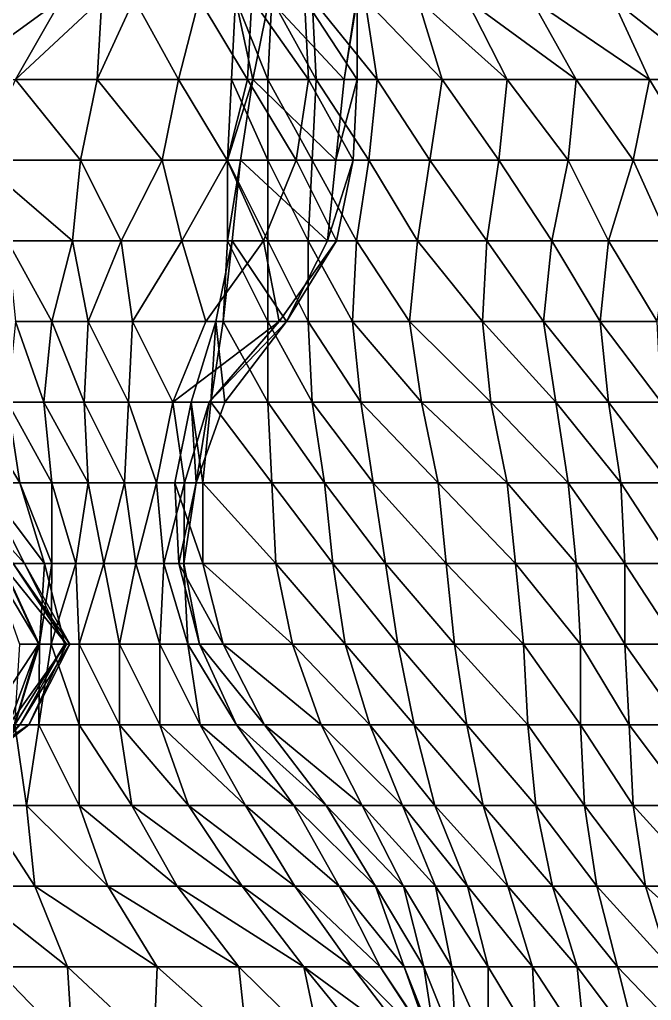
# Model space of a CAD drawing. Header units: metres. Extents: x -137 to 231, y -240 to 234.
# Drawn here: x -34.6 to 12.3, y -146.5 to -73.6 of the extents above; entities that cross this region are included whole.
import ezdxf

# ---------------------------------------------------------------- set-up
doc = ezdxf.new("R2010")
doc.units = ezdxf.units.M

msp = doc.modelspace()

# ---------------------------------------------------------------- linework, layer by layer
for points in [[(-35.427155, -72, -232.91878), (-39.762894, -78, -242.35023), (-31.510178, -72, -237.58553), (-31.510078, -71.9999, -237.58542)], [(-31.510178, -72, -237.58553), (-39.762894, -78, -242.35023), (-34.928955, -78, -246.48756), (-34.928856, -77.9999, -246.48746)], [(-31.510178, -72, -237.58553), (-34.928955, -78, -246.48756), (-28.510178, -72, -242.78168), (-28.510078, -71.9999, -242.78157)], [(-28.510178, -72, -242.78168), (-34.928955, -78, -246.48756), (-28.87239, -78, -249.919), (-28.872292, -77.9999, -249.9189)], [(-28.510178, -72, -242.78168), (-28.87239, -78, -249.919), (-26.121506, -72, -248.33078), (-26.121407, -71.9999, -248.33067)], [(-26.121506, -72, -248.33078), (-28.87239, -78, -249.919), (-22.815842, -78, -253.35046), (-22.815742, -77.9999, -253.35036)], [(-26.121506, -72, -248.33078), (-22.815842, -78, -253.35046), (-21.287567, -72, -252.46811), (-21.287468, -71.9999, -252.468)], [(-21.287567, -72, -252.46811), (-22.815842, -78, -253.35046), (-17.676254, -78, -257.3113), (-17.676155, -77.9999, -257.31122)], [(-21.287567, -72, -252.46811), (-17.676254, -78, -257.3113), (-17.37059, -72, -257.13483), (-17.370491, -71.9999, -257.13474)], [(-17.291183, -78, -284.80182), (-18.876022, -78, -292.64502), (-18.570358, -72, -292.46854), (-18.57026, -71.9999, -292.46844)], [(-18.570358, -72, -292.46854), (-18.876022, -78, -292.64502), (-16.181671, -78, -298.01764), (-16.181572, -77.9999, -298.01755)], [(-17.291183, -78, -284.80182), (-18.570358, -72, -292.46854), (-16.068558, -72, -284.09592), (-16.068459, -71.9999, -284.09583)], [(-18.570358, -72, -292.46854), (-16.181671, -78, -298.01764), (-15.876022, -72, -297.84116), (-15.875922, -71.9999, -297.84106)], [(-17.37059, -72, -257.13483), (-17.676254, -78, -257.3113), (-13.147965, -78, -261.62512), (-13.147864, -77.9999, -261.62503)], [(-17.37059, -72, -257.13483), (-13.147965, -78, -261.62512), (-13.453629, -72, -261.80157), (-13.453528, -71.9999, -261.80148)], [(-10.510178, -78, -273.9586), (-17.291183, -78, -284.80182), (-16.068558, -72, -284.09592), (-16.068459, -71.9999, -284.09583)], [(-15.876022, -72, -297.84116), (-16.181671, -78, -298.01764), (-12.570358, -78, -302.86084), (-12.570258, -77.9999, -302.86075)], [(-10.510178, -78, -273.9586), (-16.068558, -72, -284.09592), (-9.593216, -72, -273.4292), (-9.593116, -71.9999, -273.4291)], [(-15.876022, -72, -297.84116), (-12.570358, -78, -302.86084), (-12.876022, -72, -303.0373), (-12.875922, -71.9999, -303.0372)], [(-13.453629, -72, -261.80157), (-9.536652, -78, -266.46832), (-9.536652, -72, -266.46832), (-9.536551, -71.9999, -266.46823)], [(-13.453629, -72, -261.80157), (-13.147965, -78, -261.62512), (-9.536652, -78, -266.46832), (-9.536551, -77.9999, -266.46823)], [(-12.876022, -72, -303.0373), (-8.042084, -78, -307.17462), (-8.959045, -72, -307.70404), (-8.958945, -71.9999, -307.70395)], [(-12.876022, -72, -303.0373), (-12.570358, -78, -302.86084), (-8.042084, -78, -307.17462), (-8.041984, -77.9999, -307.17453)], [(-9.536652, -72, -266.46832), (-10.510178, -78, -273.9586), (-9.593216, -72, -273.4292), (-9.593116, -71.9999, -273.4291)], [(-9.536652, -72, -266.46832), (-9.536652, -78, -266.46832), (-10.510178, -78, -273.9586), (-10.510077, -77.9999, -273.9585)], [(-8.959045, -72, -307.70404), (-3.208145, -78, -311.31195), (-5.042084, -72, -312.3708), (-5.041984, -71.9999, -312.3707)], [(-8.959045, -72, -307.70404), (-8.042084, -78, -307.17462), (-3.208145, -78, -311.31195), (-3.208045, -77.9999, -311.31186)], [(-5.042084, -72, -312.3708), (1.625793, -78, -315.44928), (-1.430771, -72, -317.214), (-1.430671, -71.9999, -317.2139)], [(-5.042084, -72, -312.3708), (-3.208145, -78, -311.31195), (1.625793, -78, -315.44928), (1.625894, -77.9999, -315.4492)], [(-1.430771, -72, -317.214), (6.765381, -78, -319.41016), (3.403168, -72, -321.35132), (3.403268, -71.9999, -321.35123)], [(-1.430771, -72, -317.214), (1.625793, -78, -315.44928), (6.765381, -78, -319.41016), (6.765481, -77.9999, -319.41006)], [(3.403168, -72, -321.35132), (12.210632, -78, -323.19458), (9.459732, -72, -324.78278), (9.459832, -71.9999, -324.78268)], [(3.403168, -72, -321.35132), (6.765381, -78, -319.41016), (12.210632, -78, -323.19458), (12.210732, -77.9999, -323.1945)], [(9.459732, -72, -324.78278), (17.04457, -78, -327.3319), (15.210632, -72, -328.39072), (15.210732, -71.9999, -328.39062)], [(9.459732, -72, -324.78278), (12.210632, -78, -323.19458), (17.04457, -78, -327.3319), (17.04467, -77.9999, -327.33182)], [(-34.928955, -78, -246.48756), (-37.67987, -84, -248.0758), (-30.095016, -84, -250.62488), (-30.094917, -83.9999, -250.62477)], [(-34.928955, -78, -246.48756), (-30.095016, -84, -250.62488), (-28.87239, -78, -249.919), (-28.872292, -77.9999, -249.9189)], [(-28.87239, -78, -249.919), (-30.095016, -84, -250.62488), (-24.038467, -84, -254.05634), (-24.038368, -83.9999, -254.05623)], [(-28.87239, -78, -249.919), (-24.038467, -84, -254.05634), (-22.815842, -78, -253.35046), (-22.815742, -77.9999, -253.35036)], [(-22.815842, -78, -253.35046), (-24.038467, -84, -254.05634), (-19.204529, -84, -258.19366), (-19.20443, -83.9999, -258.19357)], [(-22.815842, -78, -253.35046), (-19.204529, -84, -258.19366), (-17.676254, -78, -257.3113), (-17.676155, -77.9999, -257.31122)], [(-17.676254, -78, -257.3113), (-19.204529, -84, -258.19366), (-14.064941, -84, -262.15454), (-14.064841, -83.9999, -262.15445)], [(-17.291183, -78, -284.80182), (-19.181671, -84, -292.82147), (-18.876022, -78, -292.64502), (-18.875923, -77.9999, -292.64493)], [(-17.291183, -78, -284.80182), (-18.208145, -84, -285.3312), (-19.181671, -84, -292.82147), (-19.181572, -83.9999, -292.82138)], [(-18.876022, -78, -292.64502), (-19.181671, -84, -292.82147), (-16.181671, -84, -298.01764), (-16.181572, -83.9999, -298.01755)], [(-18.876022, -78, -292.64502), (-16.181671, -84, -298.01764), (-16.181671, -78, -298.01764), (-16.181572, -77.9999, -298.01755)], [(-11.121506, -84, -274.31152), (-18.208145, -84, -285.3312), (-17.291183, -78, -284.80182), (-17.291084, -77.9999, -284.80173)], [(-17.676254, -78, -257.3113), (-14.064941, -84, -262.15454), (-13.147965, -78, -261.62512), (-13.147864, -77.9999, -261.62503)], [(-11.121506, -84, -274.31152), (-17.291183, -78, -284.80182), (-10.510178, -78, -273.9586), (-10.510077, -77.9999, -273.9585)], [(-16.181671, -78, -298.01764), (-12.876022, -84, -303.0373), (-12.570358, -78, -302.86084), (-12.570258, -77.9999, -302.86075)], [(-16.181671, -78, -298.01764), (-16.181671, -84, -298.01764), (-12.876022, -84, -303.0373), (-12.875922, -83.9999, -303.0372)], [(-13.147965, -78, -261.62512), (-14.064941, -84, -262.15454), (-9.842316, -84, -266.64478), (-9.842216, -83.9999, -266.64468)], [(-13.147965, -78, -261.62512), (-9.842316, -84, -266.64478), (-9.536652, -78, -266.46832), (-9.536551, -77.9999, -266.46823)], [(-12.570358, -78, -302.86084), (-12.876022, -84, -303.0373), (-8.653397, -84, -307.5276), (-8.653296, -83.9999, -307.5275)], [(-12.570358, -78, -302.86084), (-8.653397, -84, -307.5276), (-8.042084, -78, -307.17462), (-8.041984, -77.9999, -307.17453)], [(-9.536652, -78, -266.46832), (-11.121506, -84, -274.31152), (-10.510178, -78, -273.9586), (-10.510077, -77.9999, -273.9585)], [(-9.536652, -78, -266.46832), (-9.842316, -84, -266.64478), (-11.121506, -84, -274.31152), (-11.121406, -83.9999, -274.31143)], [(-8.042084, -78, -307.17462), (-8.653397, -84, -307.5276), (-4.125107, -84, -311.84137), (-4.125007, -83.9999, -311.84128)], [(-8.042084, -78, -307.17462), (-4.125107, -84, -311.84137), (-3.208145, -78, -311.31195), (-3.208045, -77.9999, -311.31186)], [(-3.208145, -78, -311.31195), (-4.125107, -84, -311.84137), (1.014481, -84, -315.80225), (1.014581, -83.9999, -315.80215)], [(-3.208145, -78, -311.31195), (1.014481, -84, -315.80225), (1.625793, -78, -315.44928), (1.625894, -77.9999, -315.4492)], [(1.625793, -78, -315.44928), (1.014481, -84, -315.80225), (6.154068, -84, -319.7631), (6.154168, -83.9999, -319.763)], [(1.625793, -78, -315.44928), (6.154068, -84, -319.7631), (6.765381, -78, -319.41016), (6.765481, -77.9999, -319.41006)], [(6.765381, -78, -319.41016), (6.154068, -84, -319.7631), (10.988007, -84, -323.90045), (10.988107, -83.9999, -323.90036)], [(6.765381, -78, -319.41016), (10.988007, -84, -323.90045), (12.210632, -78, -323.19458), (12.210732, -77.9999, -323.1945)], [(12.210632, -78, -323.19458), (10.988007, -84, -323.90045), (15.821945, -84, -328.03778), (15.822045, -83.9999, -328.0377)], [(12.210632, -78, -323.19458), (15.821945, -84, -328.03778), (17.04457, -78, -327.3319), (17.04467, -77.9999, -327.33182)], [(-37.67987, -84, -248.0758), (-30.706345, -90, -250.97784), (-30.095016, -84, -250.62488), (-30.094917, -83.9999, -250.62477)], [(-37.67987, -84, -248.0758), (-35.540268, -90, -246.8405), (-30.706345, -90, -250.97784), (-30.706245, -89.9999, -250.97774)], [(-30.095016, -84, -250.62488), (-30.706345, -90, -250.97784), (-27.095016, -90, -255.82104), (-27.094917, -89.9999, -255.82094)], [(-30.095016, -84, -250.62488), (-27.095016, -90, -255.82104), (-24.038467, -84, -254.05634), (-24.038368, -83.9999, -254.05623)], [(-24.038467, -84, -254.05634), (-27.095016, -90, -255.82104), (-22.566742, -90, -260.13483), (-22.566643, -89.9999, -260.13474)], [(-24.038467, -84, -254.05634), (-22.566742, -90, -260.13483), (-19.204529, -84, -258.19366), (-19.20443, -83.9999, -258.19357)], [(-19.204529, -84, -258.19366), (-22.566742, -90, -260.13483), (-16.510178, -90, -263.56628), (-16.510078, -89.9999, -263.5662)], [(-19.204529, -84, -258.19366), (-16.510178, -90, -263.56628), (-14.064941, -84, -262.15454), (-14.064841, -83.9999, -262.15445)], [(-18.208145, -84, -285.3312), (-19.181671, -90, -292.82147), (-19.181671, -84, -292.82147), (-19.181572, -83.9999, -292.82138)], [(-19.181671, -84, -292.82147), (-16.181671, -90, -298.01764), (-16.181671, -84, -298.01764), (-16.181572, -83.9999, -298.01755)], [(-18.208145, -84, -285.3312), (-18.819458, -90, -285.68414), (-19.181671, -90, -292.82147), (-19.181572, -89.9999, -292.82138)], [(-19.181671, -84, -292.82147), (-19.181671, -90, -292.82147), (-16.181671, -90, -298.01764), (-16.181572, -89.9999, -298.01755)], [(-11.732803, -90, -274.6645), (-18.819458, -90, -285.68414), (-18.208145, -84, -285.3312), (-18.208046, -83.9999, -285.33112)], [(-11.732803, -90, -274.6645), (-18.208145, -84, -285.3312), (-11.121506, -84, -274.31152), (-11.121406, -83.9999, -274.31143)], [(-14.064941, -84, -262.15454), (-16.510178, -90, -263.56628), (-11.064941, -90, -267.35068), (-11.064841, -89.9999, -267.3506)], [(-16.181671, -84, -298.01764), (-13.181671, -90, -303.2138), (-12.876022, -84, -303.0373), (-12.875922, -83.9999, -303.0372)], [(-16.181671, -84, -298.01764), (-16.181671, -90, -298.01764), (-13.181671, -90, -303.2138), (-13.181571, -89.9999, -303.2137)], [(-14.064941, -84, -262.15454), (-11.064941, -90, -267.35068), (-9.842316, -84, -266.64478), (-9.842216, -83.9999, -266.64468)], [(-12.876022, -84, -303.0373), (-13.181671, -90, -303.2138), (-9.570358, -90, -308.057), (-9.570258, -89.9999, -308.05692)], [(-12.876022, -84, -303.0373), (-9.570358, -90, -308.057), (-8.653397, -84, -307.5276), (-8.653296, -83.9999, -307.5275)], [(-9.842316, -84, -266.64478), (-11.732803, -90, -274.6645), (-11.121506, -84, -274.31152), (-11.121406, -83.9999, -274.31143)], [(-9.842316, -84, -266.64478), (-11.064941, -90, -267.35068), (-11.732803, -90, -274.6645), (-11.732703, -89.9999, -274.6644)], [(-8.653397, -84, -307.5276), (-9.570358, -90, -308.057), (-5.042084, -90, -312.3708), (-5.041984, -89.9999, -312.3707)], [(-8.653397, -84, -307.5276), (-5.042084, -90, -312.3708), (-4.125107, -84, -311.84137), (-4.125007, -83.9999, -311.84128)], [(-4.125107, -84, -311.84137), (-5.042084, -90, -312.3708), (0.097519, -90, -316.33167), (0.097619, -89.9999, -316.33157)], [(-4.125107, -84, -311.84137), (0.097519, -90, -316.33167), (1.014481, -84, -315.80225), (1.014581, -83.9999, -315.80215)], [(1.014481, -84, -315.80225), (0.097519, -90, -316.33167), (4.931442, -90, -320.469), (4.931542, -89.9999, -320.4689)], [(1.014481, -84, -315.80225), (4.931442, -90, -320.469), (6.154068, -84, -319.7631), (6.154168, -83.9999, -319.763)], [(6.154068, -84, -319.7631), (4.931442, -90, -320.469), (9.154068, -90, -324.95926), (9.154168, -89.9999, -324.95917)], [(6.154068, -84, -319.7631), (9.154068, -90, -324.95926), (10.988007, -84, -323.90045), (10.988107, -83.9999, -323.90036)], [(10.988007, -84, -323.90045), (9.154068, -90, -324.95926), (13.682358, -90, -329.27307), (13.682458, -89.9999, -329.27298)], [(10.988007, -84, -323.90045), (13.682358, -90, -329.27307), (15.821945, -84, -328.03778), (15.822045, -83.9999, -328.0377)], [(-35.540268, -90, -246.8405), (-32.23462, -96, -251.86018), (-30.706345, -90, -250.97784), (-30.706245, -89.9999, -250.97774)], [(-35.540268, -90, -246.8405), (-34.928955, -96, -246.48756), (-32.23462, -96, -251.86018), (-32.23452, -95.9999, -251.86008)], [(-30.706345, -90, -250.97784), (-32.23462, -96, -251.86018), (-29.540268, -96, -257.2328), (-29.540169, -95.9999, -257.2327)], [(-30.706345, -90, -250.97784), (-29.540268, -96, -257.2328), (-27.095016, -90, -255.82104), (-27.094917, -89.9999, -255.82094)], [(-27.095016, -90, -255.82104), (-29.540268, -96, -257.2328), (-26.23462, -96, -262.2525), (-26.23452, -95.9999, -262.2524)], [(-27.095016, -90, -255.82104), (-26.23462, -96, -262.2525), (-22.566742, -90, -260.13483), (-22.566643, -89.9999, -260.13474)], [(-22.566742, -90, -260.13483), (-26.23462, -96, -262.2525), (-20.789368, -96, -266.03687), (-20.789268, -95.9999, -266.03677)], [(-22.566742, -90, -260.13483), (-20.789368, -96, -266.03687), (-16.510178, -90, -263.56628), (-16.510078, -89.9999, -263.5662)], [(-16.510178, -90, -263.56628), (-20.789368, -96, -266.03687), (-15.344116, -96, -269.82126), (-15.344016, -95.9999, -269.82117)], [(-14.789368, -96, -276.4292), (-20.042084, -96, -286.39), (-18.819458, -90, -285.68414), (-18.819359, -89.9999, -285.68405)], [(-18.819458, -90, -285.68414), (-20.042084, -96, -286.39), (-19.487335, -96, -292.99796), (-19.487236, -95.9999, -292.99786)], [(-18.819458, -90, -285.68414), (-19.487335, -96, -292.99796), (-19.181671, -90, -292.82147), (-19.181572, -89.9999, -292.82138)], [(-19.181671, -90, -292.82147), (-19.487335, -96, -292.99796), (-16.181671, -96, -298.01764), (-16.181572, -95.9999, -298.01755)], [(-19.181671, -90, -292.82147), (-16.181671, -96, -298.01764), (-16.181671, -90, -298.01764), (-16.181572, -89.9999, -298.01755)], [(-14.789368, -96, -276.4292), (-18.819458, -90, -285.68414), (-11.732803, -90, -274.6645), (-11.732703, -89.9999, -274.6644)], [(-16.510178, -90, -263.56628), (-15.344116, -96, -269.82126), (-11.064941, -90, -267.35068), (-11.064841, -89.9999, -267.3506)], [(-16.181671, -90, -298.01764), (-13.181671, -96, -303.2138), (-13.181671, -90, -303.2138), (-13.181571, -89.9999, -303.2137)], [(-16.181671, -90, -298.01764), (-16.181671, -96, -298.01764), (-13.181671, -96, -303.2138), (-13.181571, -95.9999, -303.2137)], [(-11.064941, -90, -267.35068), (-15.344116, -96, -269.82126), (-14.789368, -96, -276.4292), (-14.789268, -95.9999, -276.4291)], [(-11.064941, -90, -267.35068), (-14.789368, -96, -276.4292), (-11.732803, -90, -274.6645), (-11.732703, -89.9999, -274.6644)], [(-13.181671, -90, -303.2138), (-9.876022, -96, -308.23346), (-9.570358, -90, -308.057), (-9.570258, -89.9999, -308.05692)], [(-13.181671, -90, -303.2138), (-13.181671, -96, -303.2138), (-9.876022, -96, -308.23346), (-9.875922, -95.9999, -308.23337)], [(-9.570358, -90, -308.057), (-9.876022, -96, -308.23346), (-5.653397, -96, -312.72375), (-5.653296, -95.9999, -312.72366)], [(-9.570358, -90, -308.057), (-5.653397, -96, -312.72375), (-5.042084, -90, -312.3708), (-5.041984, -89.9999, -312.3707)], [(-5.042084, -90, -312.3708), (-5.653397, -96, -312.72375), (-0.208145, -96, -316.50812), (-0.208045, -95.9999, -316.50803)], [(-5.042084, -90, -312.3708), (-0.208145, -96, -316.50812), (0.097519, -90, -316.33167), (0.097619, -89.9999, -316.33157)], [(0.097519, -90, -316.33167), (-0.208145, -96, -316.50812), (4.320129, -96, -320.82193), (4.320229, -95.9999, -320.82184)], [(0.097519, -90, -316.33167), (4.320129, -96, -320.82193), (4.931442, -90, -320.469), (4.931542, -89.9999, -320.4689)], [(4.931442, -90, -320.469), (4.320129, -96, -320.82193), (8.542755, -96, -325.3122), (8.542855, -95.9999, -325.3121)], [(4.931442, -90, -320.469), (8.542755, -96, -325.3122), (9.154068, -90, -324.95926), (9.154168, -89.9999, -324.95917)], [(9.154068, -90, -324.95926), (8.542755, -96, -325.3122), (12.765381, -96, -329.8025), (12.765481, -95.9999, -329.8024)], [(9.154068, -90, -324.95926), (12.765381, -96, -329.8025), (13.682358, -90, -329.27307), (13.682458, -89.9999, -329.27298)], [(-34.928955, -96, -246.48756), (-35.540268, -102, -246.8405), (-32.845932, -102, -252.21313), (-32.845833, -101.9999, -252.21303)], [(-34.928955, -96, -246.48756), (-32.845932, -102, -252.21313), (-32.23462, -96, -251.86018), (-32.23452, -95.9999, -251.86008)], [(-32.23462, -96, -251.86018), (-32.845932, -102, -252.21313), (-29.845932, -102, -257.40927), (-29.845833, -101.9999, -257.40918)], [(-32.23462, -96, -251.86018), (-29.845932, -102, -257.40927), (-29.540268, -96, -257.2328), (-29.540169, -95.9999, -257.2327)], [(-29.540268, -96, -257.2328), (-29.845932, -102, -257.40927), (-26.540268, -102, -262.42896), (-26.540169, -101.9999, -262.42886)], [(-29.540268, -96, -257.2328), (-26.540268, -102, -262.42896), (-26.23462, -96, -262.2525), (-26.23452, -95.9999, -262.2524)], [(-26.23462, -96, -262.2525), (-26.540268, -102, -262.42896), (-23.23462, -102, -267.44864), (-23.23452, -101.9999, -267.44855)], [(-26.23462, -96, -262.2525), (-23.23462, -102, -267.44864), (-20.789368, -96, -266.03687), (-20.789268, -95.9999, -266.03677)], [(-23.23462, -102, -267.44864), (-20.540268, -102, -272.82126), (-15.344116, -96, -269.82126), (-15.344016, -95.9999, -269.82117)], [(-23.23462, -102, -267.44864), (-15.344116, -96, -269.82126), (-20.789368, -96, -266.03687), (-20.789268, -95.9999, -266.03677)], [(-19.374207, -102, -279.07623), (-21.876022, -102, -287.44885), (-20.042084, -96, -286.39), (-20.041985, -95.9999, -286.38992)], [(-20.042084, -96, -286.39), (-21.876022, -102, -287.44885), (-20.404297, -102, -293.52734), (-20.404198, -101.9999, -293.52725)], [(-20.540268, -102, -272.82126), (-19.374207, -102, -279.07623), (-14.789368, -96, -276.4292), (-14.789268, -95.9999, -276.4291)], [(-20.540268, -102, -272.82126), (-14.789368, -96, -276.4292), (-15.344116, -96, -269.82126), (-15.344016, -95.9999, -269.82117)], [(-20.042084, -96, -286.39), (-20.404297, -102, -293.52734), (-19.487335, -96, -292.99796), (-19.487236, -95.9999, -292.99786)], [(-19.487335, -96, -292.99796), (-20.404297, -102, -293.52734), (-16.181671, -102, -298.01764), (-16.181572, -101.9999, -298.01755)], [(-19.374207, -102, -279.07623), (-20.042084, -96, -286.39), (-14.789368, -96, -276.4292), (-14.789268, -95.9999, -276.4291)], [(-19.487335, -96, -292.99796), (-16.181671, -102, -298.01764), (-16.181671, -96, -298.01764), (-16.181572, -95.9999, -298.01755)], [(-16.181671, -96, -298.01764), (-12.876022, -102, -303.0373), (-13.181671, -96, -303.2138), (-13.181571, -95.9999, -303.2137)], [(-16.181671, -96, -298.01764), (-16.181671, -102, -298.01764), (-12.876022, -102, -303.0373), (-12.875922, -101.9999, -303.0372)], [(-13.181671, -96, -303.2138), (-9.264709, -102, -307.88052), (-9.876022, -96, -308.23346), (-9.875922, -95.9999, -308.23337)], [(-13.181671, -96, -303.2138), (-12.876022, -102, -303.0373), (-9.264709, -102, -307.88052), (-9.264609, -101.9999, -307.88043)], [(-9.876022, -96, -308.23346), (-4.736435, -102, -312.19434), (-5.653397, -96, -312.72375), (-5.653296, -95.9999, -312.72366)], [(-9.876022, -96, -308.23346), (-9.264709, -102, -307.88052), (-4.736435, -102, -312.19434), (-4.736335, -101.9999, -312.19424)], [(-5.653397, -96, -312.72375), (0.403168, -102, -316.15518), (-0.208145, -96, -316.50812), (-0.208045, -95.9999, -316.50803)], [(-5.653397, -96, -312.72375), (-4.736435, -102, -312.19434), (0.403168, -102, -316.15518), (0.403268, -101.9999, -316.1551)], [(-0.208145, -96, -316.50812), (5.237106, -102, -320.2925), (4.320129, -96, -320.82193), (4.320229, -95.9999, -320.82184)], [(-0.208145, -96, -316.50812), (0.403168, -102, -316.15518), (5.237106, -102, -320.2925), (5.237207, -101.9999, -320.29242)], [(4.320129, -96, -320.82193), (9.154068, -102, -324.95926), (8.542755, -96, -325.3122), (8.542855, -95.9999, -325.3121)], [(4.320129, -96, -320.82193), (5.237106, -102, -320.2925), (9.154068, -102, -324.95926), (9.154168, -101.9999, -324.95917)], [(8.542755, -96, -325.3122), (13.071045, -102, -329.626), (12.765381, -96, -329.8025), (12.765481, -95.9999, -329.8024)], [(8.542755, -96, -325.3122), (9.154068, -102, -324.95926), (13.071045, -102, -329.626), (13.071145, -101.9999, -329.62592)], [(-38.23462, -102, -241.46788), (-34.623306, -108, -246.3111), (-35.540268, -102, -246.8405), (-35.54017, -101.9999, -246.8404)], [(-38.23462, -102, -241.46788), (-37.317642, -108, -240.93848), (-34.623306, -108, -246.3111), (-34.623207, -107.9999, -246.31099)], [(-35.540268, -102, -246.8405), (-32.23462, -108, -251.86018), (-32.845932, -102, -252.21313), (-32.845833, -101.9999, -252.21303)], [(-35.540268, -102, -246.8405), (-34.623306, -108, -246.3111), (-32.23462, -108, -251.86018), (-32.23452, -107.9999, -251.86008)], [(-32.845932, -102, -252.21313), (-29.540268, -108, -257.2328), (-29.845932, -102, -257.40927), (-29.845833, -101.9999, -257.40918)], [(-32.845932, -102, -252.21313), (-32.23462, -108, -251.86018), (-29.540268, -108, -257.2328), (-29.540169, -107.9999, -257.2327)], [(-29.845932, -102, -257.40927), (-26.845932, -108, -262.60544), (-26.540268, -102, -262.42896), (-26.540169, -101.9999, -262.42886)], [(-29.845932, -102, -257.40927), (-29.540268, -108, -257.2328), (-26.845932, -108, -262.60544), (-26.845833, -107.9999, -262.60535)], [(-26.540268, -102, -262.42896), (-26.845932, -108, -262.60544), (-24.457245, -108, -268.15454), (-24.457146, -107.9999, -268.15445)], [(-26.540268, -102, -262.42896), (-24.457245, -108, -268.15454), (-23.23462, -102, -267.44864), (-23.23452, -101.9999, -267.44855)], [(-23.23462, -102, -267.44864), (-24.457245, -108, -268.15454), (-22.374207, -108, -273.88007), (-22.374107, -107.9999, -273.87997)], [(-23.23462, -102, -267.44864), (-22.374207, -108, -273.88007), (-20.540268, -102, -272.82126), (-20.540169, -101.9999, -272.82117)], [(-21.513794, -108, -280.31152), (-23.098648, -108, -288.15472), (-21.876022, -102, -287.44885), (-21.875923, -101.9999, -287.44876)], [(-21.876022, -102, -287.44885), (-23.098648, -108, -288.15472), (-21.01561, -108, -293.8803), (-21.01551, -107.9999, -293.88022)], [(-20.540268, -102, -272.82126), (-22.374207, -108, -273.88007), (-21.513794, -108, -280.31152), (-21.513695, -107.9999, -280.31143)], [(-21.513794, -108, -280.31152), (-21.876022, -102, -287.44885), (-19.374207, -102, -279.07623), (-19.374107, -101.9999, -279.07614)], [(-21.876022, -102, -287.44885), (-21.01561, -108, -293.8803), (-20.404297, -102, -293.52734), (-20.404198, -101.9999, -293.52725)], [(-20.540268, -102, -272.82126), (-21.513794, -108, -280.31152), (-19.374207, -102, -279.07623), (-19.374107, -101.9999, -279.07614)], [(-20.404297, -102, -293.52734), (-21.01561, -108, -293.8803), (-15.876022, -108, -297.84116), (-15.875922, -107.9999, -297.84106)], [(-20.404297, -102, -293.52734), (-15.876022, -108, -297.84116), (-16.181671, -102, -298.01764), (-16.181572, -101.9999, -298.01755)], [(-16.181671, -102, -298.01764), (-11.959045, -108, -302.5079), (-12.876022, -102, -303.0373), (-12.875922, -101.9999, -303.0372)], [(-16.181671, -102, -298.01764), (-15.876022, -108, -297.84116), (-11.959045, -108, -302.5079), (-11.958945, -107.9999, -302.5078)], [(-12.876022, -102, -303.0373), (-8.347733, -108, -307.3511), (-9.264709, -102, -307.88052), (-9.264609, -101.9999, -307.88043)], [(-12.876022, -102, -303.0373), (-11.959045, -108, -302.5079), (-8.347733, -108, -307.3511), (-8.347632, -107.9999, -307.351)], [(-9.264709, -102, -307.88052), (-3.513794, -108, -311.48843), (-4.736435, -102, -312.19434), (-4.736335, -101.9999, -312.19424)], [(-9.264709, -102, -307.88052), (-8.347733, -108, -307.3511), (-3.513794, -108, -311.48843), (-3.513694, -107.9999, -311.48834)], [(-4.736435, -102, -312.19434), (1.625793, -108, -315.44928), (0.403168, -102, -316.15518), (0.403268, -101.9999, -316.1551)], [(-4.736435, -102, -312.19434), (-3.513794, -108, -311.48843), (1.625793, -108, -315.44928), (1.625894, -107.9999, -315.4492)], [(0.403168, -102, -316.15518), (6.154068, -108, -319.7631), (5.237106, -102, -320.2925), (5.237207, -101.9999, -320.29242)], [(0.403168, -102, -316.15518), (1.625793, -108, -315.44928), (6.154068, -108, -319.7631), (6.154168, -107.9999, -319.763)], [(5.237106, -102, -320.2925), (10.071045, -108, -324.42987), (9.154068, -102, -324.95926), (9.154168, -101.9999, -324.95917)], [(5.237106, -102, -320.2925), (6.154068, -108, -319.7631), (10.071045, -108, -324.42987), (10.071145, -107.9999, -324.42978)], [(9.154068, -102, -324.95926), (13.682358, -108, -329.27307), (13.071045, -102, -329.626), (13.071145, -101.9999, -329.62592)], [(9.154068, -102, -324.95926), (10.071045, -108, -324.42987), (13.682358, -108, -329.27307), (13.682458, -107.9999, -329.27298)], [(-39.706345, -108, -235.38937), (-34.261093, -114, -239.17377), (-37.317642, -108, -240.93848), (-37.317543, -107.9999, -240.93837)], [(-39.706345, -108, -235.38937), (-35.1215, -114, -232.74231), (-34.261093, -114, -239.17377), (-34.260994, -113.9999, -239.17366)], [(-37.317642, -108, -240.93848), (-32.789368, -114, -245.25226), (-34.623306, -108, -246.3111), (-34.623207, -107.9999, -246.31099)], [(-37.317642, -108, -240.93848), (-34.261093, -114, -239.17377), (-32.789368, -114, -245.25226), (-32.78927, -113.9999, -245.25215)], [(-34.623306, -108, -246.3111), (-32.23462, -114, -251.86018), (-32.23462, -108, -251.86018), (-32.23452, -107.9999, -251.86008)], [(-34.623306, -108, -246.3111), (-32.789368, -114, -245.25226), (-32.23462, -114, -251.86018), (-32.23452, -113.9999, -251.86008)], [(-32.23462, -108, -251.86018), (-30.457245, -114, -257.7622), (-29.540268, -108, -257.2328), (-29.540169, -107.9999, -257.2327)], [(-32.23462, -108, -251.86018), (-32.23462, -114, -251.86018), (-30.457245, -114, -257.7622), (-30.457146, -113.9999, -257.76212)], [(-29.540268, -108, -257.2328), (-30.457245, -114, -257.7622), (-28.374207, -114, -263.4878), (-28.374107, -113.9999, -263.4877)], [(-29.540268, -108, -257.2328), (-28.374207, -114, -263.4878), (-26.845932, -108, -262.60544), (-26.845833, -107.9999, -262.60535)], [(-26.845932, -108, -262.60544), (-28.374207, -114, -263.4878), (-25.98552, -114, -269.03687), (-25.98542, -113.9999, -269.03677)], [(-26.845932, -108, -262.60544), (-25.98552, -114, -269.03687), (-24.457245, -108, -268.15454), (-24.457146, -107.9999, -268.15445)], [(-24.457245, -108, -268.15454), (-25.98552, -114, -269.03687), (-23.902481, -114, -274.76245), (-23.902382, -113.9999, -274.76236)], [(-24.457245, -108, -268.15454), (-23.902481, -114, -274.76245), (-22.374207, -108, -273.88007), (-22.374107, -107.9999, -273.87997)], [(-22.374207, -108, -273.88007), (-23.902481, -114, -274.76245), (-22.43077, -114, -280.84094), (-22.430672, -113.9999, -280.84085)], [(-21.513794, -108, -280.31152), (-22.792984, -114, -287.97827), (-23.098648, -108, -288.15472), (-23.098549, -107.9999, -288.15463)], [(-23.098648, -108, -288.15472), (-21.01561, -114, -293.8803), (-21.01561, -108, -293.8803), (-21.01551, -107.9999, -293.88022)], [(-23.098648, -108, -288.15472), (-22.792984, -114, -287.97827), (-21.01561, -114, -293.8803), (-21.01551, -113.9999, -293.88022)], [(-21.513794, -108, -280.31152), (-22.43077, -114, -280.84094), (-22.792984, -114, -287.97827), (-22.792885, -113.9999, -287.97818)], [(-22.374207, -108, -273.88007), (-22.43077, -114, -280.84094), (-21.513794, -108, -280.31152), (-21.513695, -107.9999, -280.31143)], [(-21.01561, -108, -293.8803), (-15.570358, -114, -297.66467), (-15.876022, -108, -297.84116), (-15.875922, -107.9999, -297.84106)], [(-21.01561, -108, -293.8803), (-21.01561, -114, -293.8803), (-15.570358, -114, -297.66467), (-15.570258, -113.9999, -297.66458)], [(-15.876022, -108, -297.84116), (-11.347733, -114, -302.15497), (-11.959045, -108, -302.5079), (-11.958945, -107.9999, -302.5078)], [(-15.876022, -108, -297.84116), (-15.570358, -114, -297.66467), (-11.347733, -114, -302.15497), (-11.347632, -113.9999, -302.15488)], [(-11.959045, -108, -302.5079), (-7.430771, -114, -306.82172), (-8.347733, -108, -307.3511), (-8.347632, -107.9999, -307.351)], [(-11.959045, -108, -302.5079), (-11.347733, -114, -302.15497), (-7.430771, -114, -306.82172), (-7.430671, -113.9999, -306.82162)], [(-8.347733, -108, -307.3511), (-2.902481, -114, -311.1355), (-3.513794, -108, -311.48843), (-3.513694, -107.9999, -311.48834)], [(-8.347733, -108, -307.3511), (-7.430771, -114, -306.82172), (-2.902481, -114, -311.1355), (-2.902381, -113.9999, -311.1354)], [(-3.513794, -108, -311.48843), (2.237106, -114, -315.09637), (1.625793, -108, -315.44928), (1.625894, -107.9999, -315.4492)], [(-3.513794, -108, -311.48843), (-2.902481, -114, -311.1355), (2.237106, -114, -315.09637), (2.237206, -113.9999, -315.09628)], [(1.625793, -108, -315.44928), (6.765381, -114, -319.41016), (6.154068, -108, -319.7631), (6.154168, -107.9999, -319.763)], [(1.625793, -108, -315.44928), (2.237106, -114, -315.09637), (6.765381, -114, -319.41016), (6.765481, -113.9999, -319.41006)], [(6.154068, -108, -319.7631), (10.376694, -114, -324.2534), (10.071045, -108, -324.42987), (10.071145, -107.9999, -324.42978)], [(6.154068, -108, -319.7631), (6.765381, -114, -319.41016), (10.376694, -114, -324.2534), (10.376794, -113.9999, -324.2533)], [(10.071045, -108, -324.42987), (13.988007, -114, -329.0966), (13.682358, -108, -329.27307), (13.682458, -107.9999, -329.27298)], [(10.071045, -108, -324.42987), (10.376694, -114, -324.2534), (13.988007, -114, -329.0966), (13.988107, -113.9999, -329.0965)], [(-36.78575, -114, -212.91856), (-33.17444, -120, -217.76178), (-35.925346, -114, -219.35), (-35.925247, -113.9999, -219.3499)], [(-36.78575, -114, -212.91856), (-34.646156, -120, -211.68327), (-33.17444, -120, -217.76178), (-33.17434, -119.9999, -217.76167)], [(-35.925346, -114, -219.35), (-33.231003, -120, -224.72263), (-35.981903, -114, -226.31087), (-35.981804, -113.9999, -226.31076)], [(-35.981903, -114, -226.31087), (-31.147964, -120, -230.4482), (-35.1215, -114, -232.74231), (-35.1214, -113.9999, -232.7422)], [(-35.981903, -114, -226.31087), (-33.231003, -120, -224.72263), (-31.147964, -120, -230.4482), (-31.147865, -119.9999, -230.44809)], [(-35.925346, -114, -219.35), (-33.17444, -120, -217.76178), (-33.231003, -120, -224.72263), (-33.230904, -119.9999, -224.72252)], [(-35.1215, -114, -232.74231), (-30.898865, -120, -237.23259), (-34.261093, -114, -239.17377), (-34.260994, -113.9999, -239.17366)], [(-35.1215, -114, -232.74231), (-31.147964, -120, -230.4482), (-30.898865, -120, -237.23259), (-30.898766, -119.9999, -237.23248)], [(-34.261093, -114, -239.17377), (-31.261093, -120, -244.36992), (-32.789368, -114, -245.25226), (-32.78927, -113.9999, -245.25215)], [(-34.261093, -114, -239.17377), (-30.898865, -120, -237.23259), (-31.261093, -120, -244.36992), (-31.260994, -119.9999, -244.36981)], [(-32.789368, -114, -245.25226), (-33.15158, -120, -252.38959), (-32.23462, -114, -251.86018), (-32.23452, -113.9999, -251.86008)], [(-32.789368, -114, -245.25226), (-31.261093, -120, -244.36992), (-33.15158, -120, -252.38959), (-33.15148, -119.9999, -252.38948)], [(-32.23462, -114, -251.86018), (-33.15158, -120, -252.38959), (-32.291183, -120, -258.82104), (-32.291084, -119.9999, -258.82095)], [(-32.23462, -114, -251.86018), (-32.291183, -120, -258.82104), (-30.457245, -114, -257.7622), (-30.457146, -113.9999, -257.76212)], [(-30.457245, -114, -257.7622), (-32.291183, -120, -258.82104), (-30.208145, -120, -264.5466), (-30.208046, -119.9999, -264.5465)], [(-30.457245, -114, -257.7622), (-30.208145, -120, -264.5466), (-28.374207, -114, -263.4878), (-28.374107, -113.9999, -263.4877)], [(-28.374207, -114, -263.4878), (-30.208145, -120, -264.5466), (-27.208145, -120, -269.74274), (-27.208046, -119.9999, -269.74265)], [(-28.374207, -114, -263.4878), (-27.208145, -120, -269.74274), (-25.98552, -114, -269.03687), (-25.98542, -113.9999, -269.03677)], [(-25.98552, -114, -269.03687), (-27.208145, -120, -269.74274), (-24.208145, -120, -274.9389), (-24.208046, -119.9999, -274.9388)], [(-25.98552, -114, -269.03687), (-24.208145, -120, -274.9389), (-23.902481, -114, -274.76245), (-23.902382, -113.9999, -274.76236)], [(-23.902481, -114, -274.76245), (-24.208145, -120, -274.9389), (-22.125107, -120, -280.6645), (-22.125008, -119.9999, -280.6644)], [(-23.902481, -114, -274.76245), (-22.125107, -120, -280.6645), (-22.43077, -114, -280.84094), (-22.430672, -113.9999, -280.84085)], [(-22.43077, -114, -280.84094), (-21.26471, -120, -287.09592), (-22.792984, -114, -287.97827), (-22.792885, -113.9999, -287.97818)], [(-22.792984, -114, -287.97827), (-19.487335, -120, -292.99796), (-21.01561, -114, -293.8803), (-21.01551, -113.9999, -293.88022)], [(-22.792984, -114, -287.97827), (-21.26471, -120, -287.09592), (-19.487335, -120, -292.99796), (-19.487236, -119.9999, -292.99786)], [(-22.43077, -114, -280.84094), (-22.125107, -120, -280.6645), (-21.26471, -120, -287.09592), (-21.26461, -119.9999, -287.09583)], [(-21.01561, -114, -293.8803), (-14.347733, -120, -296.9588), (-15.570358, -114, -297.66467), (-15.570258, -113.9999, -297.66458)], [(-21.01561, -114, -293.8803), (-19.487335, -120, -292.99796), (-14.347733, -120, -296.9588), (-14.347632, -119.9999, -296.9587)], [(-15.570358, -114, -297.66467), (-10.430771, -120, -301.62555), (-11.347733, -114, -302.15497), (-11.347632, -113.9999, -302.15488)], [(-15.570358, -114, -297.66467), (-14.347733, -120, -296.9588), (-10.430771, -120, -301.62555), (-10.430671, -119.9999, -301.62546)], [(-11.347733, -114, -302.15497), (-6.513794, -120, -306.2923), (-7.430771, -114, -306.82172), (-7.430671, -113.9999, -306.82162)], [(-11.347733, -114, -302.15497), (-10.430771, -120, -301.62555), (-6.513794, -120, -306.2923), (-6.513694, -119.9999, -306.2922)], [(-7.430771, -114, -306.82172), (-2.291183, -120, -310.78256), (-2.902481, -114, -311.1355), (-2.902381, -113.9999, -311.1354)], [(-7.430771, -114, -306.82172), (-6.513794, -120, -306.2923), (-2.291183, -120, -310.78256), (-2.291084, -119.9999, -310.78247)], [(-2.902481, -114, -311.1355), (2.848419, -120, -314.7434), (2.237106, -114, -315.09637), (2.237206, -113.9999, -315.09628)], [(-2.902481, -114, -311.1355), (-2.291183, -120, -310.78256), (2.848419, -120, -314.7434), (2.848519, -119.9999, -314.74332)], [(2.237106, -114, -315.09637), (7.071045, -120, -319.2337), (6.765381, -114, -319.41016), (6.765481, -113.9999, -319.41006)], [(2.237106, -114, -315.09637), (2.848419, -120, -314.7434), (7.071045, -120, -319.2337), (7.071145, -119.9999, -319.2336)], [(6.765381, -114, -319.41016), (10.376694, -120, -324.2534), (10.376694, -114, -324.2534), (10.376794, -113.9999, -324.2533)], [(6.765381, -114, -319.41016), (7.071045, -120, -319.2337), (10.376694, -120, -324.2534), (10.376794, -119.9999, -324.2533)], [(10.376694, -114, -324.2534), (14.293655, -120, -328.9201), (13.988007, -114, -329.0966), (13.988107, -113.9999, -329.0965)], [(10.376694, -114, -324.2534), (10.376694, -120, -324.2534), (14.293655, -120, -328.9201), (14.293756, -119.9999, -328.92)], [(-35.008377, -126, -218.82059), (-37.20453, -126, -227.01675), (-33.231003, -120, -224.72263), (-33.230904, -119.9999, -224.72252)], [(-33.231003, -120, -224.72263), (-37.20453, -126, -227.01675), (-35.427155, -126, -232.91878), (-35.427055, -125.9999, -232.91867)], [(-33.231003, -120, -224.72263), (-35.427155, -126, -232.91878), (-31.147964, -120, -230.4482), (-31.147865, -119.9999, -230.44809)], [(-31.147964, -120, -230.4482), (-35.427155, -126, -232.91878), (-33.95543, -126, -238.99728), (-33.95533, -125.9999, -238.99718)], [(-34.646156, -120, -211.68327), (-35.008377, -126, -218.82059), (-33.17444, -120, -217.76178), (-33.17434, -119.9999, -217.76167)], [(-35.008377, -126, -218.82059), (-33.231003, -120, -224.72263), (-33.17444, -120, -217.76178), (-33.17434, -119.9999, -217.76167)], [(-31.261093, -120, -244.36992), (-34.98552, -126, -253.44843), (-33.15158, -120, -252.38959), (-33.15148, -119.9999, -252.38948)], [(-31.261093, -120, -244.36992), (-34.623306, -126, -246.3111), (-34.98552, -126, -253.44843), (-34.98542, -125.9999, -253.44832)], [(-33.15158, -120, -252.38959), (-34.98552, -126, -253.44843), (-33.208145, -126, -259.35046), (-33.208046, -125.9999, -259.35037)], [(-30.898865, -120, -237.23259), (-34.623306, -126, -246.3111), (-31.261093, -120, -244.36992), (-31.260994, -119.9999, -244.36981)], [(-30.898865, -120, -237.23259), (-33.95543, -126, -238.99728), (-34.623306, -126, -246.3111), (-34.623207, -125.9999, -246.31099)], [(-31.147964, -120, -230.4482), (-33.95543, -126, -238.99728), (-30.898865, -120, -237.23259), (-30.898766, -119.9999, -237.23248)], [(-33.15158, -120, -252.38959), (-33.208145, -126, -259.35046), (-32.291183, -120, -258.82104), (-32.291084, -119.9999, -258.82095)], [(-32.291183, -120, -258.82104), (-33.208145, -126, -259.35046), (-30.208145, -126, -264.5466), (-30.208046, -125.9999, -264.5465)], [(-32.291183, -120, -258.82104), (-30.208145, -126, -264.5466), (-30.208145, -120, -264.5466), (-30.208046, -119.9999, -264.5465)], [(-30.208145, -120, -264.5466), (-27.208145, -126, -269.74274), (-27.208145, -120, -269.74274), (-27.208046, -119.9999, -269.74265)], [(-30.208145, -120, -264.5466), (-30.208145, -126, -264.5466), (-27.208145, -126, -269.74274), (-27.208046, -125.9999, -269.74265)], [(-27.208145, -120, -269.74274), (-24.208145, -126, -274.9389), (-24.208145, -120, -274.9389), (-24.208046, -119.9999, -274.9388)], [(-27.208145, -120, -269.74274), (-27.208145, -126, -269.74274), (-24.208145, -126, -274.9389), (-24.208046, -125.9999, -274.9388)], [(-24.208145, -120, -274.9389), (-21.208145, -126, -280.13507), (-22.125107, -120, -280.6645), (-22.125008, -119.9999, -280.6644)], [(-24.208145, -120, -274.9389), (-24.208145, -126, -274.9389), (-21.208145, -126, -280.13507), (-21.208046, -125.9999, -280.13498)], [(-22.125107, -120, -280.6645), (-18.513794, -126, -285.5077), (-21.26471, -120, -287.09592), (-21.26461, -119.9999, -287.09583)], [(-22.125107, -120, -280.6645), (-21.208145, -126, -280.13507), (-18.513794, -126, -285.5077), (-18.513695, -125.9999, -285.5076)], [(-21.26471, -120, -287.09592), (-16.43077, -126, -291.23325), (-19.487335, -120, -292.99796), (-19.487236, -119.9999, -292.99786)], [(-21.26471, -120, -287.09592), (-18.513794, -126, -285.5077), (-16.43077, -126, -291.23325), (-16.430672, -125.9999, -291.23315)], [(-19.487335, -120, -292.99796), (-12.208145, -126, -295.7235), (-14.347733, -120, -296.9588), (-14.347632, -119.9999, -296.9587)], [(-19.487335, -120, -292.99796), (-16.43077, -126, -291.23325), (-12.208145, -126, -295.7235), (-12.208045, -125.9999, -295.72342)], [(-14.347733, -120, -296.9588), (-8.596832, -126, -300.5667), (-10.430771, -120, -301.62555), (-10.430671, -119.9999, -301.62546)], [(-14.347733, -120, -296.9588), (-12.208145, -126, -295.7235), (-8.596832, -126, -300.5667), (-8.596732, -125.9999, -300.56662)], [(-10.430771, -120, -301.62555), (-5.291183, -126, -305.58643), (-6.513794, -120, -306.2923), (-6.513694, -119.9999, -306.2922)], [(-10.430771, -120, -301.62555), (-8.596832, -126, -300.5667), (-5.291183, -126, -305.58643), (-5.291083, -125.9999, -305.58633)], [(-6.513794, -120, -306.2923), (-1.374207, -126, -310.25314), (-2.291183, -120, -310.78256), (-2.291084, -119.9999, -310.78247)], [(-6.513794, -120, -306.2923), (-5.291183, -126, -305.58643), (-1.374207, -126, -310.25314), (-1.374106, -125.9999, -310.25305)], [(-2.291183, -120, -310.78256), (3.154068, -126, -314.56696), (2.848419, -120, -314.7434), (2.848519, -119.9999, -314.74332)], [(-2.291183, -120, -310.78256), (-1.374207, -126, -310.25314), (3.154068, -126, -314.56696), (3.154168, -125.9999, -314.56686)], [(2.848419, -120, -314.7434), (7.071045, -126, -319.2337), (7.071045, -120, -319.2337), (7.071145, -119.9999, -319.2336)], [(2.848419, -120, -314.7434), (3.154068, -126, -314.56696), (7.071045, -126, -319.2337), (7.071145, -125.9999, -319.2336)], [(7.071045, -120, -319.2337), (10.682358, -126, -324.0769), (10.376694, -120, -324.2534), (10.376794, -119.9999, -324.2533)], [(7.071045, -120, -319.2337), (7.071045, -126, -319.2337), (10.682358, -126, -324.0769), (10.682458, -125.9999, -324.0768)], [(10.376694, -120, -324.2534), (14.599319, -126, -328.74365), (14.293655, -120, -328.9201), (14.293756, -119.9999, -328.92)], [(10.376694, -120, -324.2534), (10.682358, -126, -324.0769), (14.599319, -126, -328.74365), (14.59942, -125.9999, -328.74356)], [(-43.068558, -132, -237.33054), (-41.596832, -132, -243.40906), (-33.95543, -126, -238.99728), (-33.95533, -125.9999, -238.99718)], [(-43.068558, -132, -237.33054), (-33.95543, -126, -238.99728), (-35.427155, -126, -232.91878), (-35.427055, -125.9999, -232.91867)], [(-41.596832, -132, -243.40906), (-39.819458, -132, -249.3111), (-34.623306, -126, -246.3111), (-34.623207, -125.9999, -246.31099)], [(-41.596832, -132, -243.40906), (-34.623306, -126, -246.3111), (-33.95543, -126, -238.99728), (-33.95533, -125.9999, -238.99718)], [(-39.819458, -132, -249.3111), (-34.98552, -126, -253.44843), (-34.623306, -126, -246.3111), (-34.623207, -125.9999, -246.31099)], [(-34.98552, -126, -253.44843), (-37.43077, -132, -254.86018), (-34.125114, -132, -259.87988), (-34.125015, -131.9999, -259.8798)], [(-34.98552, -126, -253.44843), (-34.125114, -132, -259.87988), (-33.208145, -126, -259.35046), (-33.208046, -125.9999, -259.35037)], [(-33.208145, -126, -259.35046), (-34.125114, -132, -259.87988), (-30.208145, -132, -264.5466), (-30.208046, -131.9999, -264.5465)], [(-33.208145, -126, -259.35046), (-30.208145, -132, -264.5466), (-30.208145, -126, -264.5466), (-30.208046, -125.9999, -264.5465)], [(-30.208145, -126, -264.5466), (-26.291183, -132, -269.21335), (-27.208145, -126, -269.74274), (-27.208046, -125.9999, -269.74265)], [(-30.208145, -126, -264.5466), (-30.208145, -132, -264.5466), (-26.291183, -132, -269.21335), (-26.291084, -131.9999, -269.21326)], [(-27.208145, -126, -269.74274), (-22.068558, -132, -273.7036), (-24.208145, -126, -274.9389), (-24.208046, -125.9999, -274.9388)], [(-27.208145, -126, -269.74274), (-26.291183, -132, -269.21335), (-22.068558, -132, -273.7036), (-22.068459, -131.9999, -273.70352)], [(-24.208145, -126, -274.9389), (-17.845932, -132, -278.19388), (-21.208145, -126, -280.13507), (-21.208046, -125.9999, -280.13498)], [(-24.208145, -126, -274.9389), (-22.068558, -132, -273.7036), (-17.845932, -132, -278.19388), (-17.845833, -131.9999, -278.1938)], [(-21.208145, -126, -280.13507), (-14.234619, -132, -283.0371), (-18.513794, -126, -285.5077), (-18.513695, -125.9999, -285.5076)], [(-21.208145, -126, -280.13507), (-17.845932, -132, -278.19388), (-14.234619, -132, -283.0371), (-14.234519, -131.9999, -283.03702)], [(-18.513794, -126, -285.5077), (-11.845932, -132, -288.58618), (-16.43077, -126, -291.23325), (-16.430672, -125.9999, -291.23315)], [(-18.513794, -126, -285.5077), (-14.234619, -132, -283.0371), (-11.845932, -132, -288.58618), (-11.845832, -131.9999, -288.5861)], [(-16.43077, -126, -291.23325), (-9.151581, -132, -293.9588), (-12.208145, -126, -295.7235), (-12.208045, -125.9999, -295.72342)], [(-16.43077, -126, -291.23325), (-11.845932, -132, -288.58618), (-9.151581, -132, -293.9588), (-9.151481, -131.9999, -293.9587)], [(-12.208145, -126, -295.7235), (-6.151581, -132, -299.15497), (-8.596832, -126, -300.5667), (-8.596732, -125.9999, -300.56662)], [(-12.208145, -126, -295.7235), (-9.151581, -132, -293.9588), (-6.151581, -132, -299.15497), (-6.151481, -131.9999, -299.15488)], [(-8.596832, -126, -300.5667), (-3.762894, -132, -304.70404), (-5.291183, -126, -305.58643), (-5.291083, -125.9999, -305.58633)], [(-8.596832, -126, -300.5667), (-6.151581, -132, -299.15497), (-3.762894, -132, -304.70404), (-3.762794, -131.9999, -304.70395)], [(-5.291183, -126, -305.58643), (-0.151581, -132, -309.54727), (-1.374207, -126, -310.25314), (-1.374106, -125.9999, -310.25305)], [(-5.291183, -126, -305.58643), (-3.762894, -132, -304.70404), (-0.151581, -132, -309.54727), (-0.151481, -131.9999, -309.54718)], [(-1.374207, -126, -310.25314), (3.765381, -132, -314.214), (3.154068, -126, -314.56696), (3.154168, -125.9999, -314.56686)], [(-1.374207, -126, -310.25314), (-0.151581, -132, -309.54727), (3.765381, -132, -314.214), (3.765481, -131.9999, -314.2139)], [(3.154068, -126, -314.56696), (7.376694, -132, -319.05722), (7.071045, -126, -319.2337), (7.071145, -125.9999, -319.2336)], [(3.154068, -126, -314.56696), (3.765381, -132, -314.214), (7.376694, -132, -319.05722), (7.376794, -131.9999, -319.05713)], [(7.071045, -126, -319.2337), (10.988007, -132, -323.90045), (10.682358, -126, -324.0769), (10.682458, -125.9999, -324.0768)], [(7.071045, -126, -319.2337), (7.376694, -132, -319.05722), (10.988007, -132, -323.90045), (10.988107, -131.9999, -323.90036)], [(10.682358, -126, -324.0769), (15.210632, -132, -328.39072), (14.599319, -126, -328.74365), (14.59942, -125.9999, -328.74356)], [(10.682358, -126, -324.0769), (10.988007, -132, -323.90045), (15.210632, -132, -328.39072), (15.210732, -131.9999, -328.39062)], [(-37.43077, -132, -254.86018), (-38.65339, -138, -255.56607), (-33.513794, -138, -259.52692), (-33.513695, -137.9999, -259.52682)], [(-37.43077, -132, -254.86018), (-33.513794, -138, -259.52692), (-34.125114, -132, -259.87988), (-34.125015, -131.9999, -259.8798)], [(-34.125114, -132, -259.87988), (-28.068558, -138, -263.3113), (-30.208145, -132, -264.5466), (-30.208046, -131.9999, -264.5465)], [(-34.125114, -132, -259.87988), (-33.513794, -138, -259.52692), (-28.068558, -138, -263.3113), (-28.068459, -137.9999, -263.31122)], [(-30.208145, -132, -264.5466), (-22.928955, -138, -267.27216), (-26.291183, -132, -269.21335), (-26.291084, -131.9999, -269.21326)], [(-30.208145, -132, -264.5466), (-28.068558, -138, -263.3113), (-22.928955, -138, -267.27216), (-22.928856, -137.9999, -267.27206)], [(-26.291183, -132, -269.21335), (-18.095016, -138, -271.4095), (-22.068558, -132, -273.7036), (-22.068459, -131.9999, -273.70352)], [(-26.291183, -132, -269.21335), (-22.928955, -138, -267.27216), (-18.095016, -138, -271.4095), (-18.094917, -137.9999, -271.4094)], [(-22.068558, -132, -273.7036), (-14.178055, -138, -276.07623), (-17.845932, -132, -278.19388), (-17.845833, -131.9999, -278.1938)], [(-22.068558, -132, -273.7036), (-18.095016, -138, -271.4095), (-14.178055, -138, -276.07623), (-14.177955, -137.9999, -276.07614)], [(-17.845932, -132, -278.19388), (-10.872391, -138, -281.09592), (-14.234619, -132, -283.0371), (-14.234519, -131.9999, -283.03702)], [(-17.845932, -132, -278.19388), (-14.178055, -138, -276.07623), (-10.872391, -138, -281.09592), (-10.872291, -137.9999, -281.09583)], [(-14.234619, -132, -283.0371), (-8.178055, -138, -286.46854), (-11.845932, -132, -288.58618), (-11.845832, -131.9999, -288.5861)], [(-14.234619, -132, -283.0371), (-10.872391, -138, -281.09592), (-8.178055, -138, -286.46854), (-8.177955, -137.9999, -286.46844)], [(-11.845932, -132, -288.58618), (-6.095016, -138, -292.1941), (-9.151581, -132, -293.9588), (-9.151481, -131.9999, -293.9587)], [(-11.845932, -132, -288.58618), (-8.178055, -138, -286.46854), (-6.095016, -138, -292.1941), (-6.094916, -137.9999, -292.194)], [(-9.151581, -132, -293.9588), (-3.706345, -138, -297.7432), (-6.151581, -132, -299.15497), (-6.151481, -131.9999, -299.15488)], [(-9.151581, -132, -293.9588), (-6.095016, -138, -292.1941), (-3.706345, -138, -297.7432), (-3.706245, -137.9999, -297.7431)], [(-6.151581, -132, -299.15497), (-1.317642, -138, -303.2923), (-3.762894, -132, -304.70404), (-3.762794, -131.9999, -304.70395)], [(-6.151581, -132, -299.15497), (-3.706345, -138, -297.7432), (-1.317642, -138, -303.2923), (-1.317542, -137.9999, -303.2922)], [(-3.762894, -132, -304.70404), (1.682358, -138, -308.48843), (-0.151581, -132, -309.54727), (-0.151481, -131.9999, -309.54718)], [(-3.762894, -132, -304.70404), (-1.317642, -138, -303.2923), (1.682358, -138, -308.48843), (1.682458, -137.9999, -308.48834)], [(-0.151581, -132, -309.54727), (4.988007, -138, -313.50812), (3.765381, -132, -314.214), (3.765481, -131.9999, -314.2139)], [(-0.151581, -132, -309.54727), (1.682358, -138, -308.48843), (4.988007, -138, -313.50812), (4.988107, -137.9999, -313.50803)], [(3.765381, -132, -314.214), (8.293655, -138, -318.5278), (7.376694, -132, -319.05722), (7.376794, -131.9999, -319.05713)], [(3.765381, -132, -314.214), (4.988007, -138, -313.50812), (8.293655, -138, -318.5278), (8.293756, -137.9999, -318.5277)], [(7.376694, -132, -319.05722), (11.904984, -138, -323.37103), (10.988007, -132, -323.90045), (10.988107, -131.9999, -323.90036)], [(7.376694, -132, -319.05722), (8.293655, -138, -318.5278), (11.904984, -138, -323.37103), (11.905084, -137.9999, -323.37094)], [(10.988007, -132, -323.90045), (16.433258, -138, -327.6848), (15.210632, -132, -328.39072), (15.210732, -131.9999, -328.39062)], [(10.988007, -132, -323.90045), (11.904984, -138, -323.37103), (16.433258, -138, -327.6848), (16.433357, -137.9999, -327.68472)], [(-38.65339, -138, -255.56607), (-31.068558, -144, -258.11517), (-33.513794, -138, -259.52692), (-33.513695, -137.9999, -259.52682)], [(-38.65339, -138, -255.56607), (-36.513794, -144, -254.33078), (-31.068558, -144, -258.11517), (-31.068459, -143.9999, -258.11508)], [(-33.513794, -138, -259.52692), (-24.40068, -144, -261.19366), (-28.068558, -138, -263.3113), (-28.068459, -137.9999, -263.31122)], [(-33.513794, -138, -259.52692), (-31.068558, -144, -258.11517), (-24.40068, -144, -261.19366), (-24.400581, -143.9999, -261.19357)], [(-28.068558, -138, -263.3113), (-18.344116, -144, -264.62512), (-22.928955, -138, -267.27216), (-22.928856, -137.9999, -267.27206)], [(-28.068558, -138, -263.3113), (-24.40068, -144, -261.19366), (-18.344116, -144, -264.62512), (-18.344017, -143.9999, -264.62503)], [(-22.928955, -138, -267.27216), (-13.510178, -144, -268.76245), (-18.095016, -138, -271.4095), (-18.094917, -137.9999, -271.4094)], [(-22.928955, -138, -267.27216), (-18.344116, -144, -264.62512), (-13.510178, -144, -268.76245), (-13.510077, -143.9999, -268.76236)], [(-18.095016, -138, -271.4095), (-9.898865, -144, -273.60565), (-14.178055, -138, -276.07623), (-14.177955, -137.9999, -276.07614)], [(-18.095016, -138, -271.4095), (-13.510178, -144, -268.76245), (-9.898865, -144, -273.60565), (-9.898765, -143.9999, -273.60556)], [(-14.178055, -138, -276.07623), (-7.815842, -144, -279.3312), (-10.872391, -138, -281.09592), (-10.872291, -137.9999, -281.09583)], [(-14.178055, -138, -276.07623), (-9.898865, -144, -273.60565), (-7.815842, -144, -279.3312), (-7.815741, -143.9999, -279.33112)], [(-10.872391, -138, -281.09592), (-6.038467, -144, -285.23325), (-8.178055, -138, -286.46854), (-8.177955, -137.9999, -286.46844)], [(-10.872391, -138, -281.09592), (-7.815842, -144, -279.3312), (-6.038467, -144, -285.23325), (-6.038367, -143.9999, -285.23315)], [(-8.178055, -138, -286.46854), (-4.566742, -144, -291.31177), (-6.095016, -138, -292.1941), (-6.094916, -137.9999, -292.194)], [(-8.178055, -138, -286.46854), (-6.038467, -144, -285.23325), (-4.566742, -144, -291.31177), (-4.566642, -143.9999, -291.31168)], [(-6.095016, -138, -292.1941), (-2.483719, -144, -297.03732), (-3.706345, -138, -297.7432), (-3.706245, -137.9999, -297.7431)], [(-6.095016, -138, -292.1941), (-4.566742, -144, -291.31177), (-2.483719, -144, -297.03732), (-2.483619, -143.9999, -297.03723)], [(-3.706345, -138, -297.7432), (0.210632, -144, -302.40994), (-1.317642, -138, -303.2923), (-1.317542, -137.9999, -303.2922)], [(-3.706345, -138, -297.7432), (-2.483719, -144, -297.03732), (0.210632, -144, -302.40994), (0.210732, -143.9999, -302.40985)], [(-1.317642, -138, -303.2923), (3.516281, -144, -307.42963), (1.682358, -138, -308.48843), (1.682458, -137.9999, -308.48834)], [(-1.317642, -138, -303.2923), (0.210632, -144, -302.40994), (3.516281, -144, -307.42963), (3.516381, -143.9999, -307.42953)], [(1.682358, -138, -308.48843), (6.821945, -144, -312.44928), (4.988007, -138, -313.50812), (4.988107, -137.9999, -313.50803)], [(1.682358, -138, -308.48843), (3.516281, -144, -307.42963), (6.821945, -144, -312.44928), (6.822045, -143.9999, -312.4492)], [(4.988007, -138, -313.50812), (9.821945, -144, -317.64545), (8.293655, -138, -318.5278), (8.293756, -137.9999, -318.5277)], [(4.988007, -138, -313.50812), (6.821945, -144, -312.44928), (9.821945, -144, -317.64545), (9.822045, -143.9999, -317.64536)], [(8.293655, -138, -318.5278), (13.738907, -144, -322.3122), (11.904984, -138, -323.37103), (11.905084, -137.9999, -323.37094)], [(8.293655, -138, -318.5278), (9.821945, -144, -317.64545), (13.738907, -144, -322.3122), (13.739007, -143.9999, -322.3121)], [(11.904984, -138, -323.37103), (18.572845, -144, -326.44952), (16.433258, -138, -327.6848), (16.433357, -137.9999, -327.68472)], [(11.904984, -138, -323.37103), (13.738907, -144, -322.3122), (18.572845, -144, -326.44952), (18.572945, -143.9999, -326.44943)], [(-36.513794, -144, -254.33078), (-34.928955, -150, -246.48756), (-30.706345, -150, -250.97784), (-30.706245, -149.9999, -250.97774)], [(-31.068558, -144, -258.11517), (-36.513794, -144, -254.33078), (-30.706345, -150, -250.97784), (-30.706245, -149.9999, -250.97774)], [(-31.068558, -144, -258.11517), (-30.706345, -150, -250.97784), (-24.64978, -150, -254.40927), (-24.649681, -149.9999, -254.40916)], [(-24.40068, -144, -261.19366), (-31.068558, -144, -258.11517), (-24.64978, -150, -254.40927), (-24.649681, -149.9999, -254.40916)], [(-24.40068, -144, -261.19366), (-24.64978, -150, -254.40927), (-17.676254, -150, -257.3113), (-17.676155, -149.9999, -257.31122)], [(-18.344116, -144, -264.62512), (-24.40068, -144, -261.19366), (-17.676254, -150, -257.3113), (-17.676155, -149.9999, -257.31122)], [(-18.344116, -144, -264.62512), (-17.676254, -150, -257.3113), (-12.231003, -150, -261.0957), (-12.230903, -149.9999, -261.0956)], [(-13.510178, -144, -268.76245), (-18.344116, -144, -264.62512), (-12.231003, -150, -261.0957), (-12.230903, -149.9999, -261.0956)], [(-13.510178, -144, -268.76245), (-5.314026, -150, -270.9586), (-9.898865, -144, -273.60565), (-9.898765, -143.9999, -273.60556)], [(-13.510178, -144, -268.76245), (-12.231003, -150, -261.0957), (-8.61969, -150, -265.9389), (-8.61959, -149.9999, -265.9388)], [(-13.510178, -144, -268.76245), (-8.61969, -150, -265.9389), (-5.314026, -150, -270.9586), (-5.313926, -149.9999, -270.9585)], [(-9.898865, -144, -273.60565), (-3.842316, -150, -277.0371), (-7.815842, -144, -279.3312), (-7.815741, -143.9999, -279.33112)], [(-9.898865, -144, -273.60565), (-5.314026, -150, -270.9586), (-3.842316, -150, -277.0371), (-3.842216, -149.9999, -277.03702)], [(-7.815842, -144, -279.3312), (-3.898865, -150, -283.99796), (-6.038467, -144, -285.23325), (-6.038367, -143.9999, -285.23315)], [(-7.815842, -144, -279.3312), (-3.842316, -150, -277.0371), (-3.898865, -150, -283.99796), (-3.898765, -149.9999, -283.99786)], [(-6.038467, -144, -285.23325), (-3.64978, -150, -290.78235), (-4.566742, -144, -291.31177), (-4.566642, -143.9999, -291.31168)], [(-6.038467, -144, -285.23325), (-3.898865, -150, -283.99796), (-3.64978, -150, -290.78235), (-3.64968, -149.9999, -290.78226)], [(-4.566742, -144, -291.31177), (-2.178055, -150, -296.86084), (-2.483719, -144, -297.03732), (-2.483619, -143.9999, -297.03723)], [(-4.566742, -144, -291.31177), (-3.64978, -150, -290.78235), (-2.178055, -150, -296.86084), (-2.177955, -149.9999, -296.86075)], [(-2.483719, -144, -297.03732), (0.210632, -150, -302.40994), (0.210632, -144, -302.40994), (0.210732, -143.9999, -302.40985)], [(-2.483719, -144, -297.03732), (-2.178055, -150, -296.86084), (0.210632, -150, -302.40994), (0.210732, -149.9999, -302.40985)], [(0.210632, -144, -302.40994), (3.821945, -150, -307.25314), (3.516281, -144, -307.42963), (3.516381, -143.9999, -307.42953)], [(0.210632, -144, -302.40994), (0.210632, -150, -302.40994), (3.821945, -150, -307.25314), (3.822045, -149.9999, -307.25305)], [(3.516281, -144, -307.42963), (7.433258, -150, -312.09637), (6.821945, -144, -312.44928), (6.822045, -143.9999, -312.4492)], [(3.516281, -144, -307.42963), (3.821945, -150, -307.25314), (7.433258, -150, -312.09637), (7.433358, -149.9999, -312.09628)], [(6.821945, -144, -312.44928), (11.35022, -150, -316.7631), (9.821945, -144, -317.64545), (9.822045, -143.9999, -317.64536)], [(6.821945, -144, -312.44928), (7.433258, -150, -312.09637), (11.35022, -150, -316.7631), (11.35032, -149.9999, -316.763)], [(9.821945, -144, -317.64545), (15.572845, -150, -321.2534), (13.738907, -144, -322.3122), (13.739007, -143.9999, -322.3121)], [(9.821945, -144, -317.64545), (11.35022, -150, -316.7631), (15.572845, -150, -321.2534), (15.572946, -149.9999, -321.2533)]]:
    msp.add_3dface(points)

doc.saveas('drawing.dxf')
